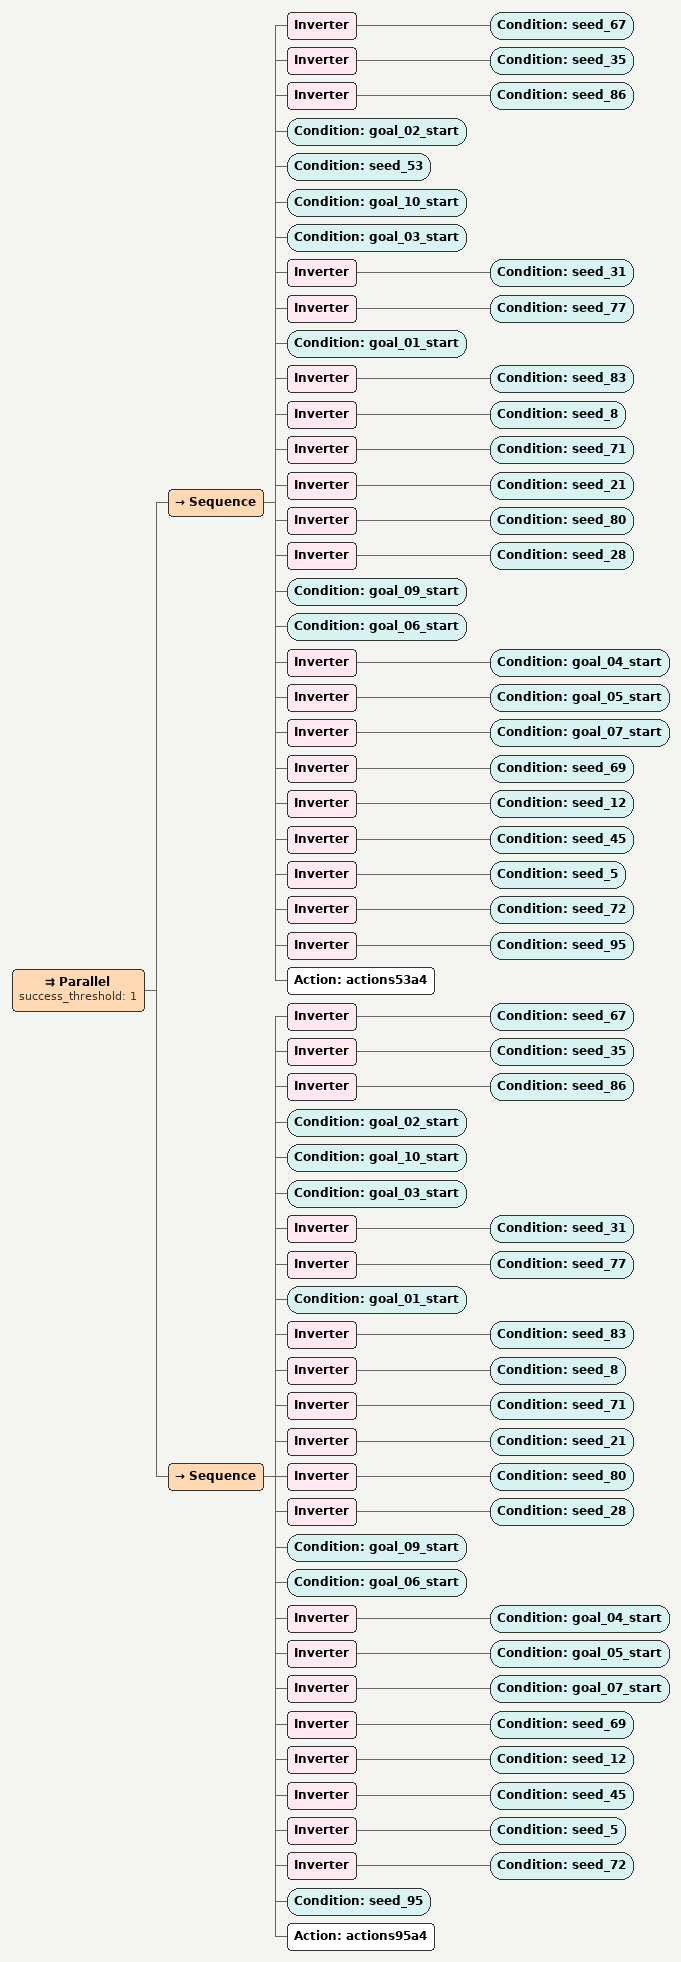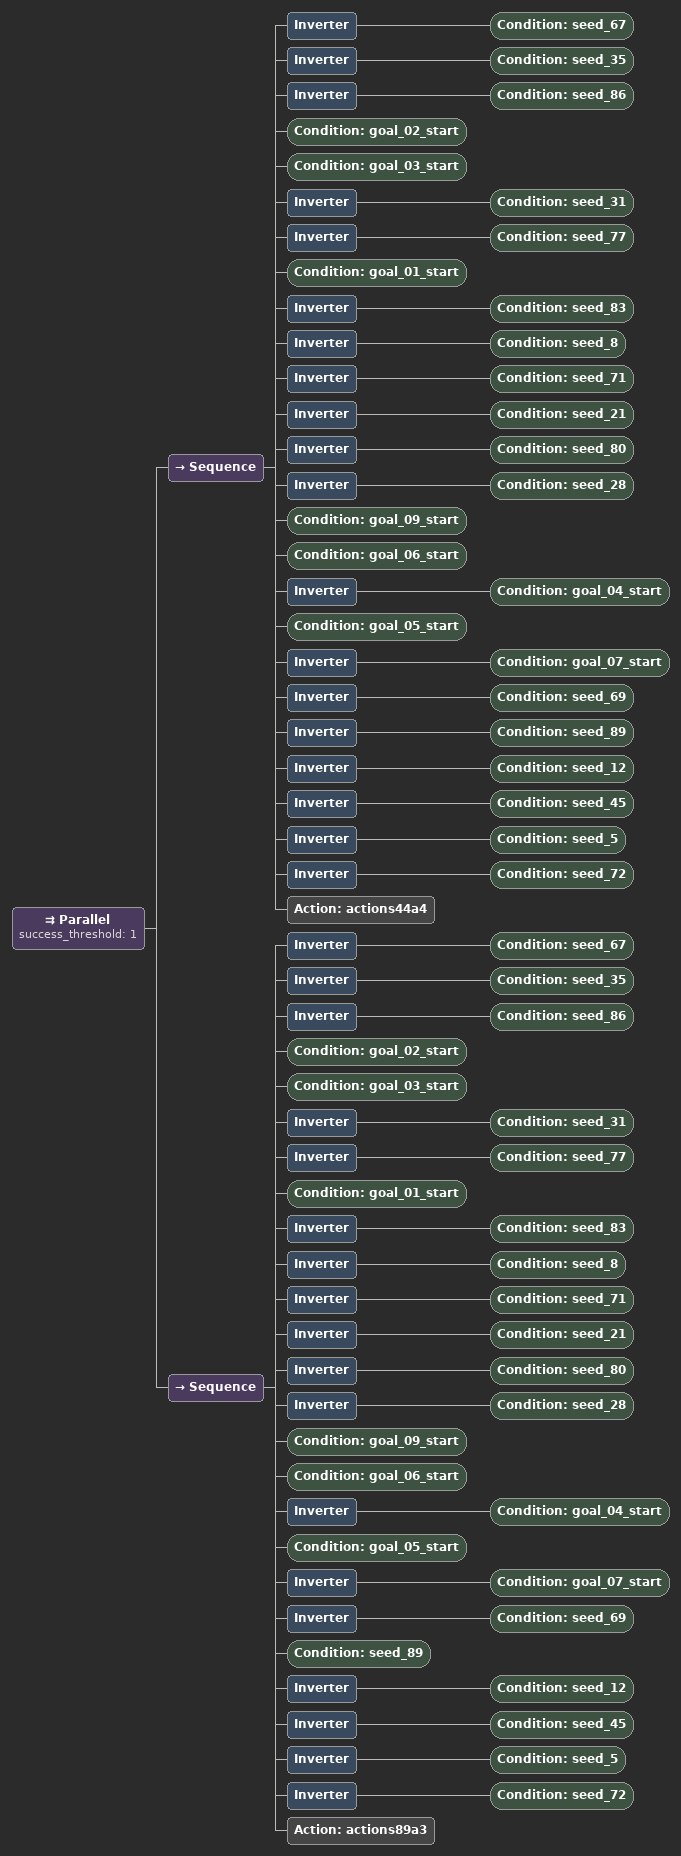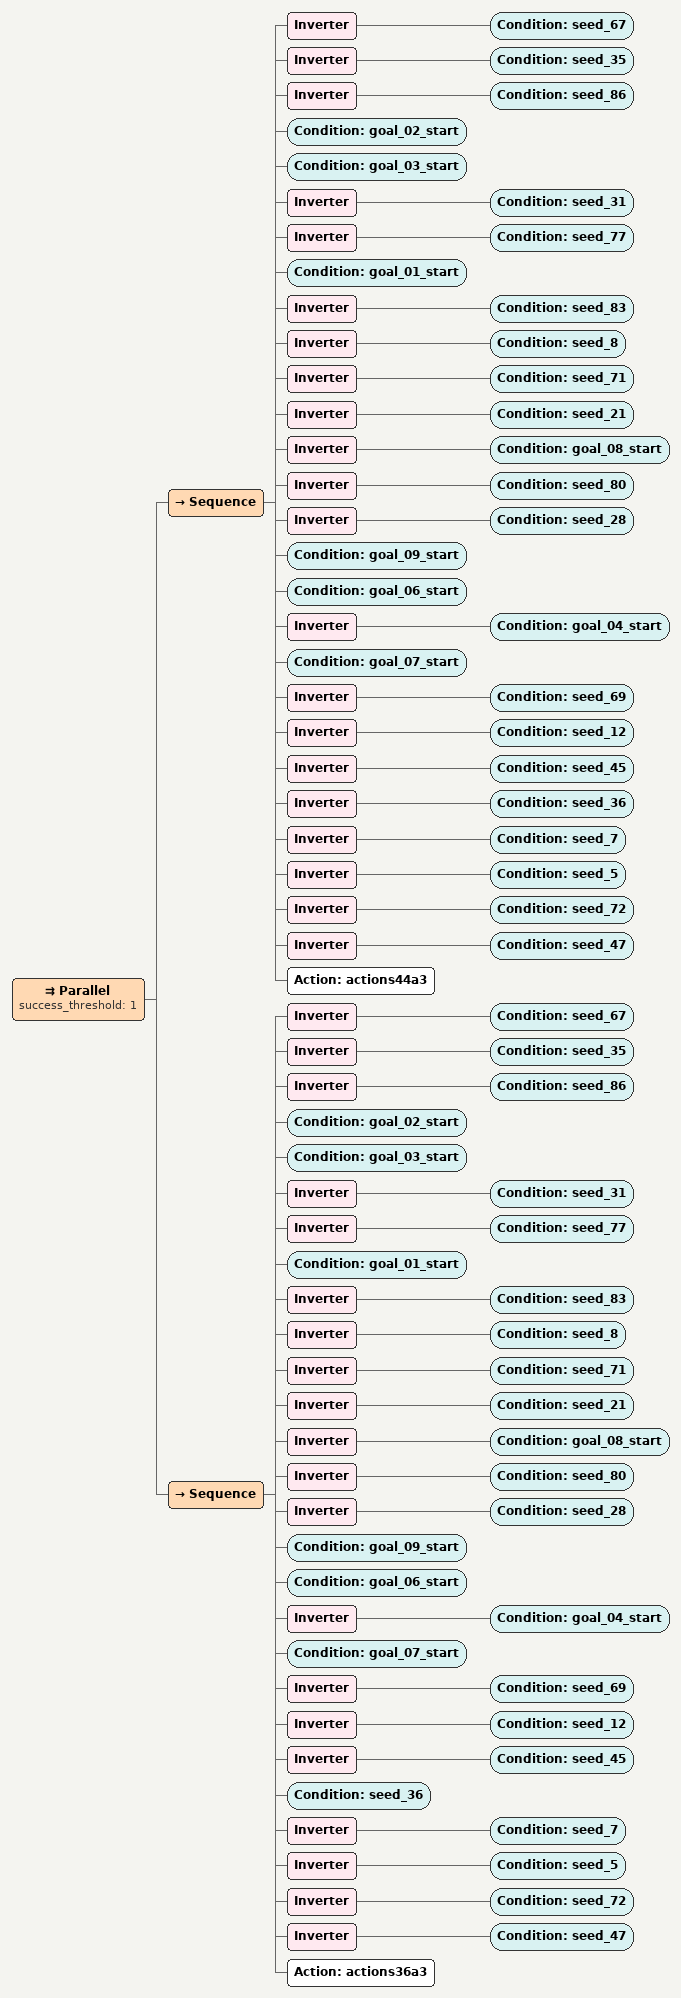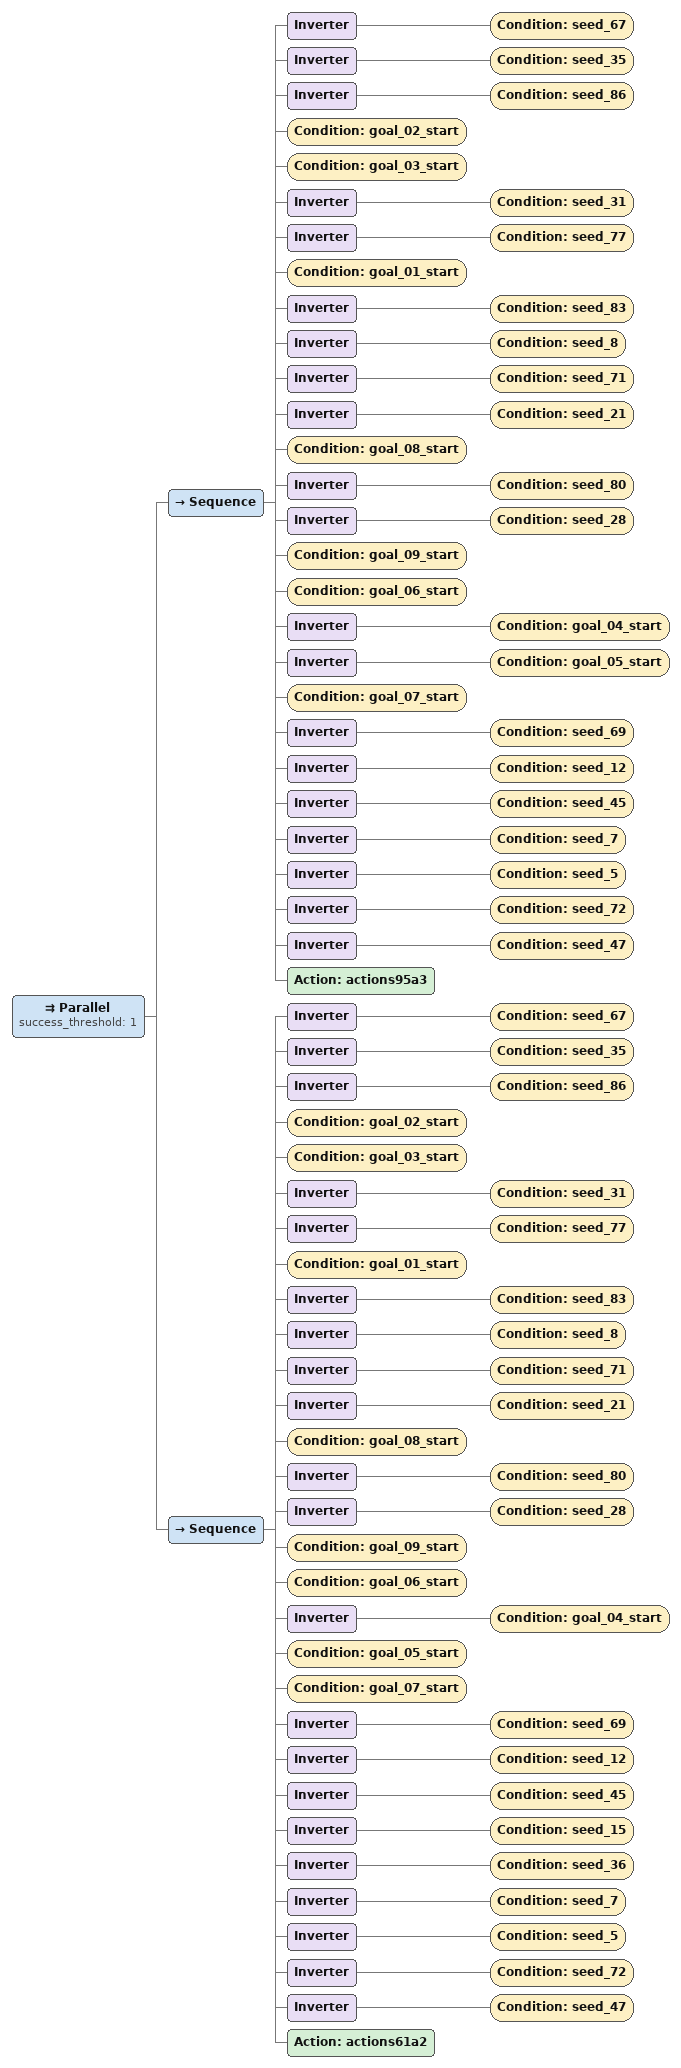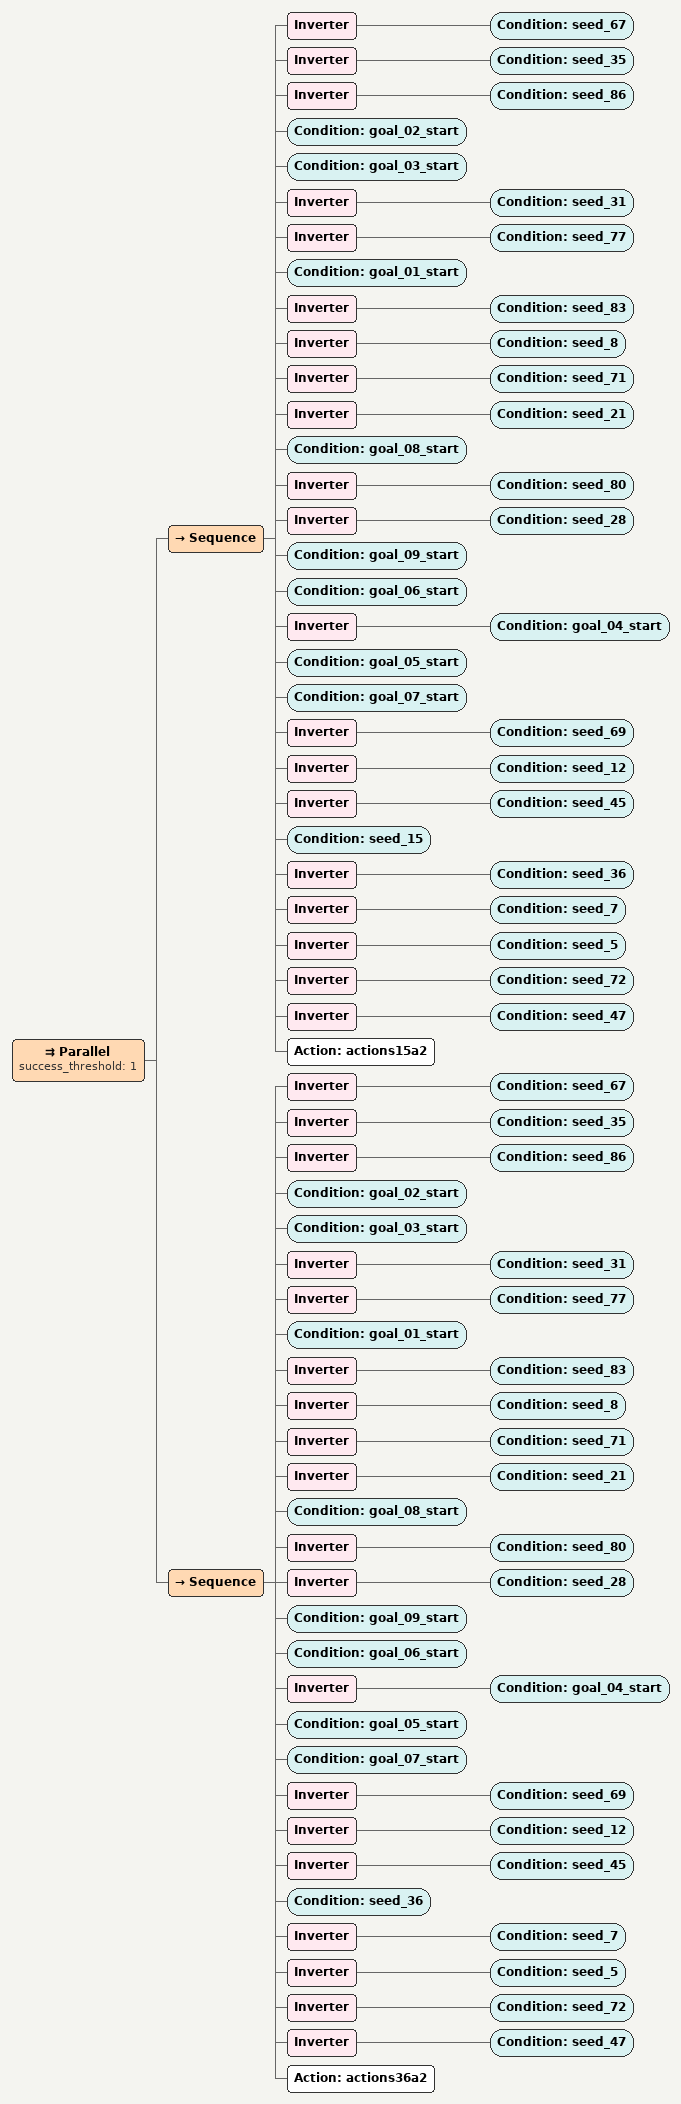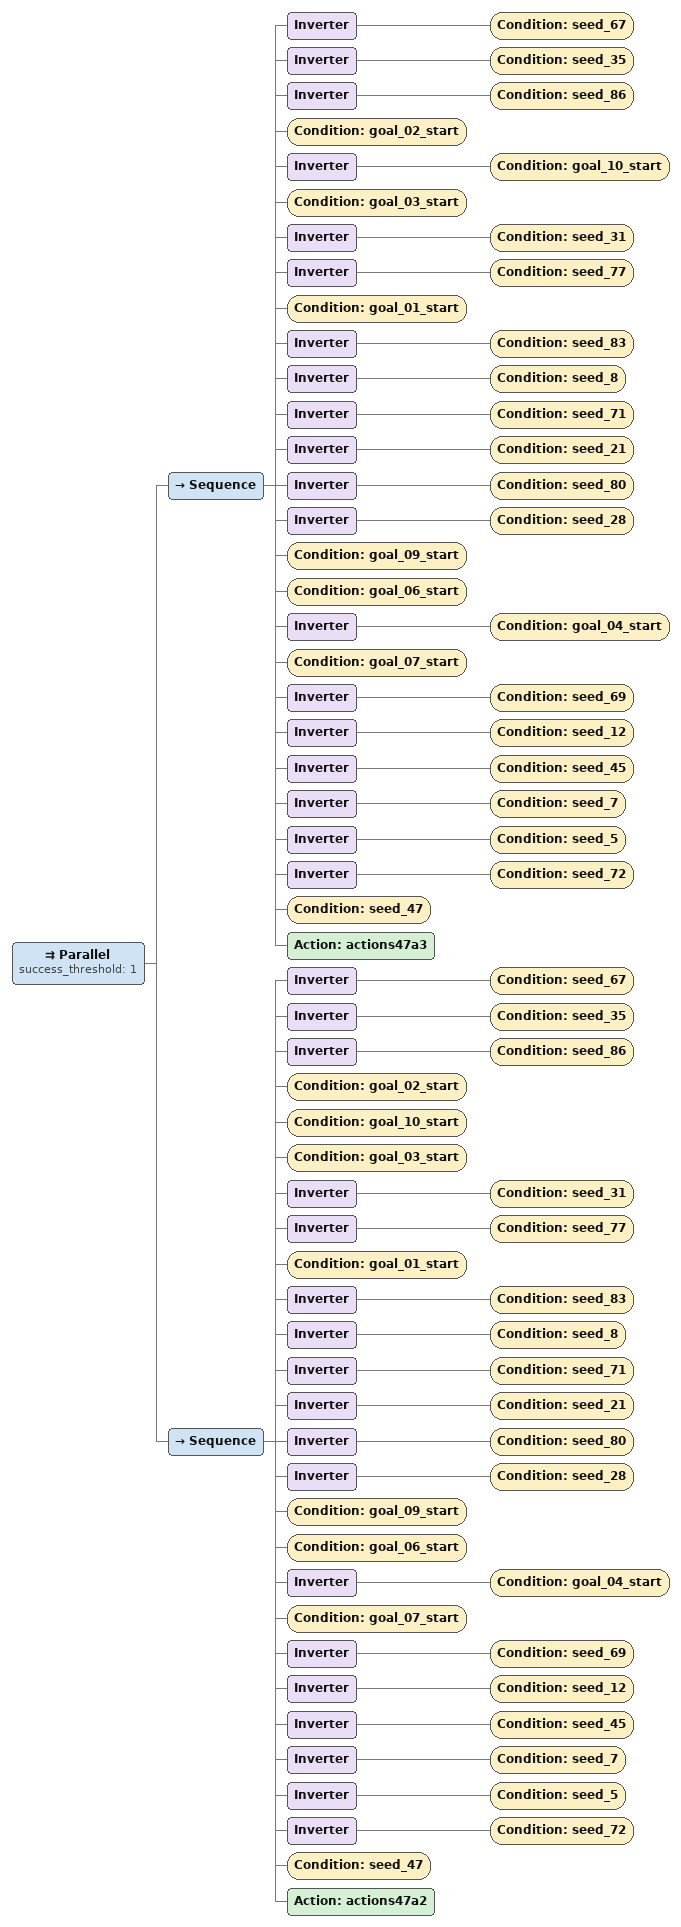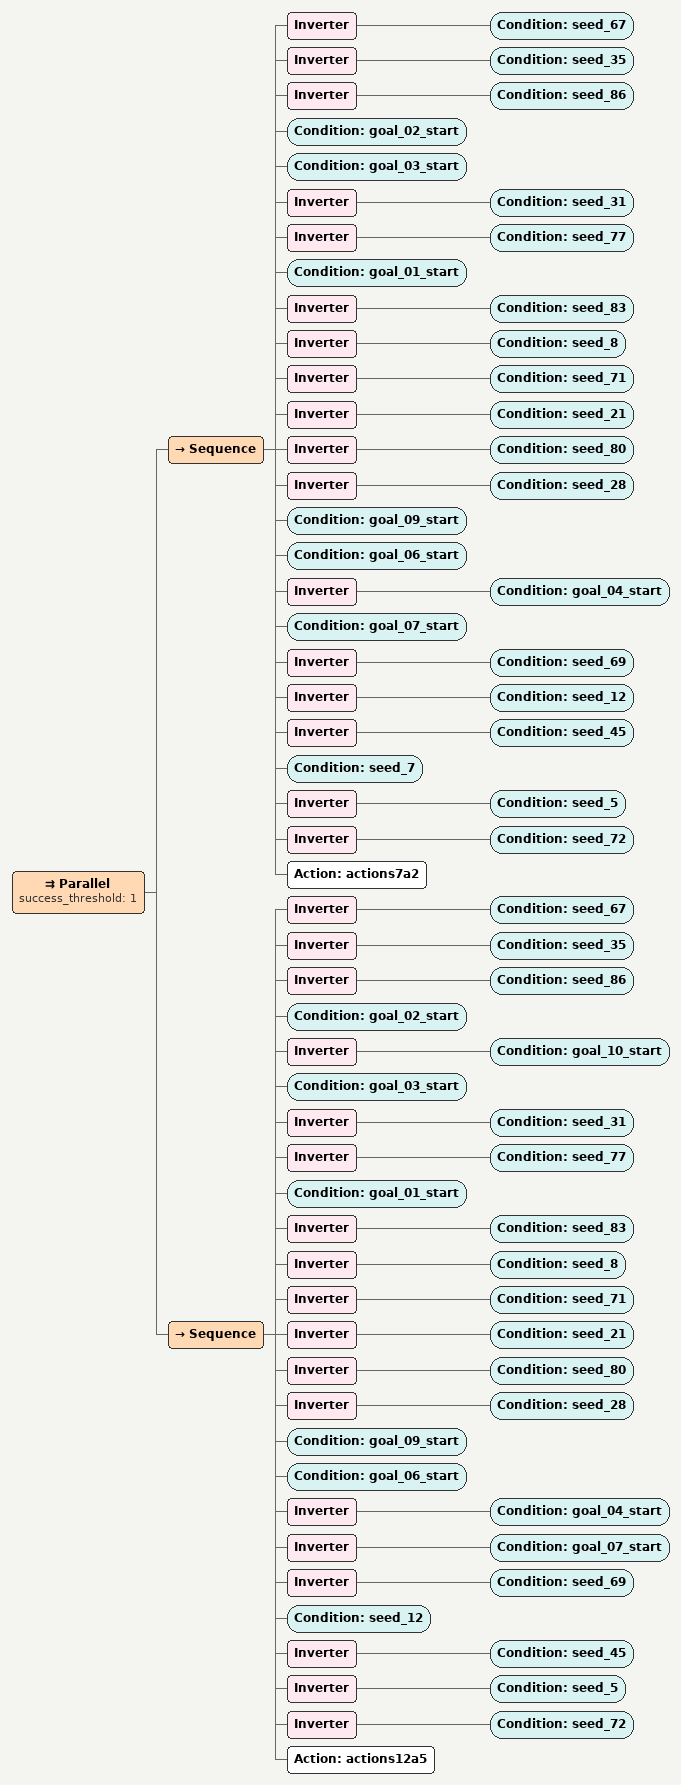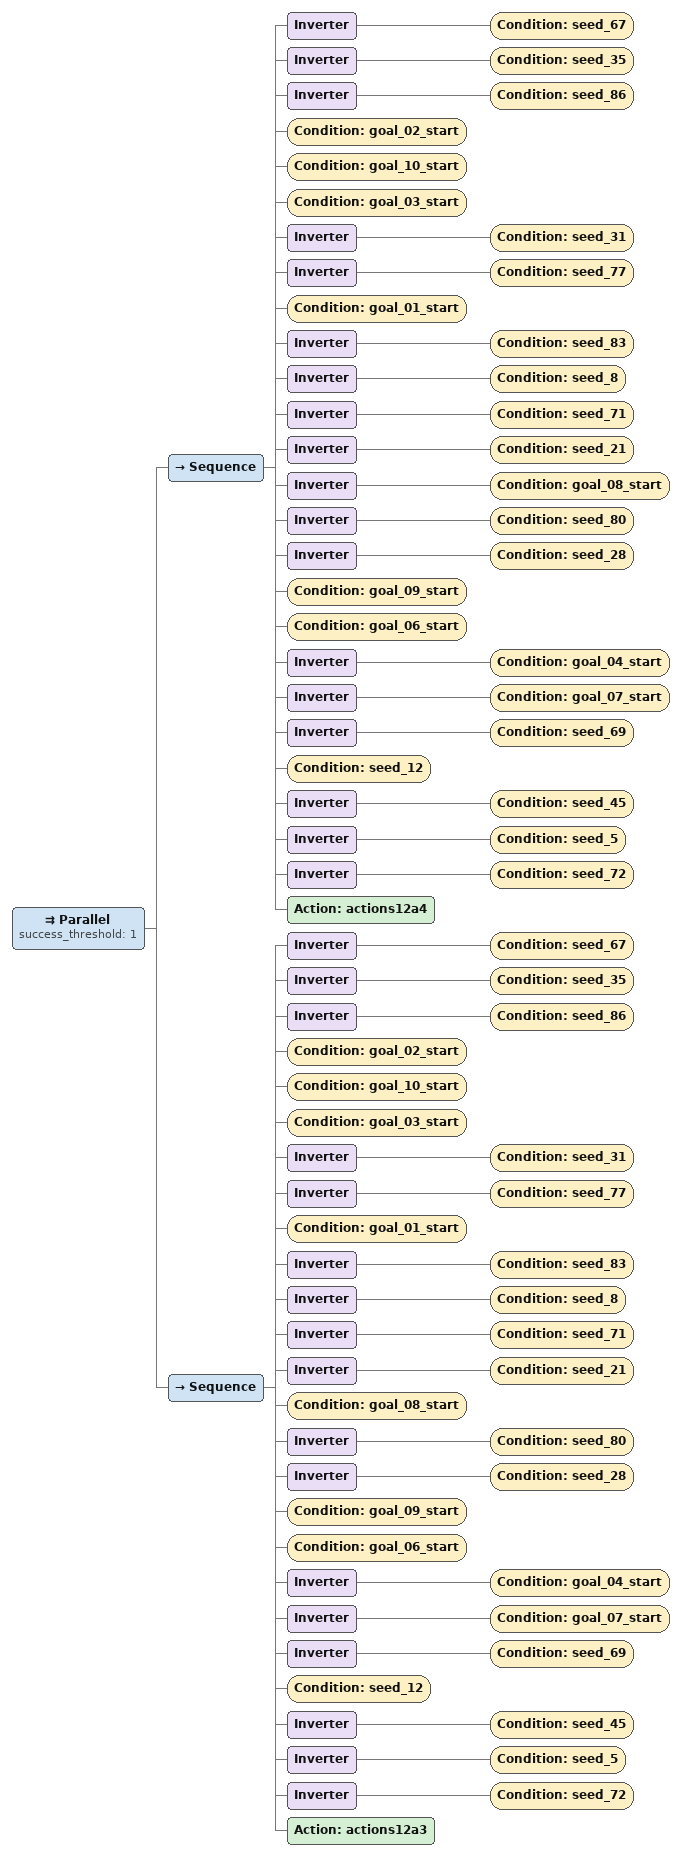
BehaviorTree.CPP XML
<Parallel success_threshold="1">
  <Sequence>
    <Inverter>
      <Condition ID="seed_67"/>
    </Inverter>
    <Inverter>
      <Condition ID="seed_35"/>
    </Inverter>
    <Inverter>
      <Condition ID="seed_86"/>
    </Inverter>
    <Condition ID="goal_02_start"/>
    <Condition ID="seed_53"/>
    <Condition ID="goal_10_start"/>
    <Condition ID="goal_03_start"/>
    <Inverter>
      <Condition ID="seed_31"/>
    </Inverter>
    <Inverter>
      <Condition ID="seed_77"/>
    </Inverter>
    <Condition ID="goal_01_start"/>
    <Inverter>
      <Condition ID="seed_83"/>
    </Inverter>
    <Inverter>
      <Condition ID="seed_8"/>
    </Inverter>
    <Inverter>
      <Condition ID="seed_71"/>
    </Inverter>
    <Inverter>
      <Condition ID="seed_21"/>
    </Inverter>
    <Inverter>
      <Condition ID="seed_80"/>
    </Inverter>
    <Inverter>
      <Condition ID="seed_28"/>
    </Inverter>
    <Condition ID="goal_09_start"/>
    <Condition ID="goal_06_start"/>
    <Inverter>
      <Condition ID="goal_04_start"/>
    </Inverter>
    <Inverter>
      <Condition ID="goal_05_start"/>
    </Inverter>
    <Inverter>
      <Condition ID="goal_07_start"/>
    </Inverter>
    <Inverter>
      <Condition ID="seed_69"/>
    </Inverter>
    <Inverter>
      <Condition ID="seed_12"/>
    </Inverter>
    <Inverter>
      <Condition ID="seed_45"/>
    </Inverter>
    <Inverter>
      <Condition ID="seed_5"/>
    </Inverter>
    <Inverter>
      <Condition ID="seed_72"/>
    </Inverter>
    <Inverter>
      <Condition ID="seed_95"/>
    </Inverter>
    <Action ID="actions53a4"/>
  </Sequence>
  <Sequence>
    <Inverter>
      <Condition ID="seed_67"/>
    </Inverter>
    <Inverter>
      <Condition ID="seed_35"/>
    </Inverter>
    <Inverter>
      <Condition ID="seed_86"/>
    </Inverter>
    <Condition ID="goal_02_start"/>
    <Condition ID="goal_10_start"/>
    <Condition ID="goal_03_start"/>
    <Inverter>
      <Condition ID="seed_31"/>
    </Inverter>
    <Inverter>
      <Condition ID="seed_77"/>
    </Inverter>
    <Condition ID="goal_01_start"/>
    <Inverter>
      <Condition ID="seed_83"/>
    </Inverter>
    <Inverter>
      <Condition ID="seed_8"/>
    </Inverter>
    <Inverter>
      <Condition ID="seed_71"/>
    </Inverter>
    <Inverter>
      <Condition ID="seed_21"/>
    </Inverter>
    <Inverter>
      <Condition ID="seed_80"/>
    </Inverter>
    <Inverter>
      <Condition ID="seed_28"/>
    </Inverter>
    <Condition ID="goal_09_start"/>
    <Condition ID="goal_06_start"/>
    <Inverter>
      <Condition ID="goal_04_start"/>
    </Inverter>
    <Inverter>
      <Condition ID="goal_05_start"/>
    </Inverter>
    <Inverter>
      <Condition ID="goal_07_start"/>
    </Inverter>
    <Inverter>
      <Condition ID="seed_69"/>
    </Inverter>
    <Inverter>
      <Condition ID="seed_12"/>
    </Inverter>
    <Inverter>
      <Condition ID="seed_45"/>
    </Inverter>
    <Inverter>
      <Condition ID="seed_5"/>
    </Inverter>
    <Inverter>
      <Condition ID="seed_72"/>
    </Inverter>
    <Condition ID="seed_95"/>
    <Action ID="actions95a4"/>
  </Sequence>
</Parallel>

<Parallel success_threshold="1">
  <Sequence>
    <Inverter>
      <Condition ID="seed_67"/>
    </Inverter>
    <Inverter>
      <Condition ID="seed_35"/>
    </Inverter>
    <Inverter>
      <Condition ID="seed_86"/>
    </Inverter>
    <Condition ID="goal_02_start"/>
    <Condition ID="goal_03_start"/>
    <Inverter>
      <Condition ID="seed_31"/>
    </Inverter>
    <Inverter>
      <Condition ID="seed_77"/>
    </Inverter>
    <Condition ID="goal_01_start"/>
    <Inverter>
      <Condition ID="seed_83"/>
    </Inverter>
    <Inverter>
      <Condition ID="seed_8"/>
    </Inverter>
    <Inverter>
      <Condition ID="seed_71"/>
    </Inverter>
    <Inverter>
      <Condition ID="seed_21"/>
    </Inverter>
    <Inverter>
      <Condition ID="seed_80"/>
    </Inverter>
    <Inverter>
      <Condition ID="seed_28"/>
    </Inverter>
    <Condition ID="goal_09_start"/>
    <Condition ID="goal_06_start"/>
    <Inverter>
      <Condition ID="goal_04_start"/>
    </Inverter>
    <Condition ID="goal_05_start"/>
    <Inverter>
      <Condition ID="goal_07_start"/>
    </Inverter>
    <Inverter>
      <Condition ID="seed_69"/>
    </Inverter>
    <Inverter>
      <Condition ID="seed_89"/>
    </Inverter>
    <Inverter>
      <Condition ID="seed_12"/>
    </Inverter>
    <Inverter>
      <Condition ID="seed_45"/>
    </Inverter>
    <Inverter>
      <Condition ID="seed_5"/>
    </Inverter>
    <Inverter>
      <Condition ID="seed_72"/>
    </Inverter>
    <Action ID="actions44a4"/>
  </Sequence>
  <Sequence>
    <Inverter>
      <Condition ID="seed_67"/>
    </Inverter>
    <Inverter>
      <Condition ID="seed_35"/>
    </Inverter>
    <Inverter>
      <Condition ID="seed_86"/>
    </Inverter>
    <Condition ID="goal_02_start"/>
    <Condition ID="goal_03_start"/>
    <Inverter>
      <Condition ID="seed_31"/>
    </Inverter>
    <Inverter>
      <Condition ID="seed_77"/>
    </Inverter>
    <Condition ID="goal_01_start"/>
    <Inverter>
      <Condition ID="seed_83"/>
    </Inverter>
    <Inverter>
      <Condition ID="seed_8"/>
    </Inverter>
    <Inverter>
      <Condition ID="seed_71"/>
    </Inverter>
    <Inverter>
      <Condition ID="seed_21"/>
    </Inverter>
    <Inverter>
      <Condition ID="seed_80"/>
    </Inverter>
    <Inverter>
      <Condition ID="seed_28"/>
    </Inverter>
    <Condition ID="goal_09_start"/>
    <Condition ID="goal_06_start"/>
    <Inverter>
      <Condition ID="goal_04_start"/>
    </Inverter>
    <Condition ID="goal_05_start"/>
    <Inverter>
      <Condition ID="goal_07_start"/>
    </Inverter>
    <Inverter>
      <Condition ID="seed_69"/>
    </Inverter>
    <Condition ID="seed_89"/>
    <Inverter>
      <Condition ID="seed_12"/>
    </Inverter>
    <Inverter>
      <Condition ID="seed_45"/>
    </Inverter>
    <Inverter>
      <Condition ID="seed_5"/>
    </Inverter>
    <Inverter>
      <Condition ID="seed_72"/>
    </Inverter>
    <Action ID="actions89a3"/>
  </Sequence>
</Parallel>

<Parallel success_threshold="1">
  <Sequence>
    <Inverter>
      <Condition ID="seed_67"/>
    </Inverter>
    <Inverter>
      <Condition ID="seed_35"/>
    </Inverter>
    <Inverter>
      <Condition ID="seed_86"/>
    </Inverter>
    <Condition ID="goal_02_start"/>
    <Condition ID="goal_03_start"/>
    <Inverter>
      <Condition ID="seed_31"/>
    </Inverter>
    <Inverter>
      <Condition ID="seed_77"/>
    </Inverter>
    <Condition ID="goal_01_start"/>
    <Inverter>
      <Condition ID="seed_83"/>
    </Inverter>
    <Inverter>
      <Condition ID="seed_8"/>
    </Inverter>
    <Inverter>
      <Condition ID="seed_71"/>
    </Inverter>
    <Inverter>
      <Condition ID="seed_21"/>
    </Inverter>
    <Inverter>
      <Condition ID="goal_08_start"/>
    </Inverter>
    <Inverter>
      <Condition ID="seed_80"/>
    </Inverter>
    <Inverter>
      <Condition ID="seed_28"/>
    </Inverter>
    <Condition ID="goal_09_start"/>
    <Condition ID="goal_06_start"/>
    <Inverter>
      <Condition ID="goal_04_start"/>
    </Inverter>
    <Condition ID="goal_07_start"/>
    <Inverter>
      <Condition ID="seed_69"/>
    </Inverter>
    <Inverter>
      <Condition ID="seed_12"/>
    </Inverter>
    <Inverter>
      <Condition ID="seed_45"/>
    </Inverter>
    <Inverter>
      <Condition ID="seed_36"/>
    </Inverter>
    <Inverter>
      <Condition ID="seed_7"/>
    </Inverter>
    <Inverter>
      <Condition ID="seed_5"/>
    </Inverter>
    <Inverter>
      <Condition ID="seed_72"/>
    </Inverter>
    <Inverter>
      <Condition ID="seed_47"/>
    </Inverter>
    <Action ID="actions44a3"/>
  </Sequence>
  <Sequence>
    <Inverter>
      <Condition ID="seed_67"/>
    </Inverter>
    <Inverter>
      <Condition ID="seed_35"/>
    </Inverter>
    <Inverter>
      <Condition ID="seed_86"/>
    </Inverter>
    <Condition ID="goal_02_start"/>
    <Condition ID="goal_03_start"/>
    <Inverter>
      <Condition ID="seed_31"/>
    </Inverter>
    <Inverter>
      <Condition ID="seed_77"/>
    </Inverter>
    <Condition ID="goal_01_start"/>
    <Inverter>
      <Condition ID="seed_83"/>
    </Inverter>
    <Inverter>
      <Condition ID="seed_8"/>
    </Inverter>
    <Inverter>
      <Condition ID="seed_71"/>
    </Inverter>
    <Inverter>
      <Condition ID="seed_21"/>
    </Inverter>
    <Inverter>
      <Condition ID="goal_08_start"/>
    </Inverter>
    <Inverter>
      <Condition ID="seed_80"/>
    </Inverter>
    <Inverter>
      <Condition ID="seed_28"/>
    </Inverter>
    <Condition ID="goal_09_start"/>
    <Condition ID="goal_06_start"/>
    <Inverter>
      <Condition ID="goal_04_start"/>
    </Inverter>
    <Condition ID="goal_07_start"/>
    <Inverter>
      <Condition ID="seed_69"/>
    </Inverter>
    <Inverter>
      <Condition ID="seed_12"/>
    </Inverter>
    <Inverter>
      <Condition ID="seed_45"/>
    </Inverter>
    <Condition ID="seed_36"/>
    <Inverter>
      <Condition ID="seed_7"/>
    </Inverter>
    <Inverter>
      <Condition ID="seed_5"/>
    </Inverter>
    <Inverter>
      <Condition ID="seed_72"/>
    </Inverter>
    <Inverter>
      <Condition ID="seed_47"/>
    </Inverter>
    <Action ID="actions36a3"/>
  </Sequence>
</Parallel>

<Parallel success_threshold="1">
  <Sequence>
    <Inverter>
      <Condition ID="seed_67"/>
    </Inverter>
    <Inverter>
      <Condition ID="seed_35"/>
    </Inverter>
    <Inverter>
      <Condition ID="seed_86"/>
    </Inverter>
    <Condition ID="goal_02_start"/>
    <Condition ID="goal_03_start"/>
    <Inverter>
      <Condition ID="seed_31"/>
    </Inverter>
    <Inverter>
      <Condition ID="seed_77"/>
    </Inverter>
    <Condition ID="goal_01_start"/>
    <Inverter>
      <Condition ID="seed_83"/>
    </Inverter>
    <Inverter>
      <Condition ID="seed_8"/>
    </Inverter>
    <Inverter>
      <Condition ID="seed_71"/>
    </Inverter>
    <Inverter>
      <Condition ID="seed_21"/>
    </Inverter>
    <Condition ID="goal_08_start"/>
    <Inverter>
      <Condition ID="seed_80"/>
    </Inverter>
    <Inverter>
      <Condition ID="seed_28"/>
    </Inverter>
    <Condition ID="goal_09_start"/>
    <Condition ID="goal_06_start"/>
    <Inverter>
      <Condition ID="goal_04_start"/>
    </Inverter>
    <Inverter>
      <Condition ID="goal_05_start"/>
    </Inverter>
    <Condition ID="goal_07_start"/>
    <Inverter>
      <Condition ID="seed_69"/>
    </Inverter>
    <Inverter>
      <Condition ID="seed_12"/>
    </Inverter>
    <Inverter>
      <Condition ID="seed_45"/>
    </Inverter>
    <Inverter>
      <Condition ID="seed_7"/>
    </Inverter>
    <Inverter>
      <Condition ID="seed_5"/>
    </Inverter>
    <Inverter>
      <Condition ID="seed_72"/>
    </Inverter>
    <Inverter>
      <Condition ID="seed_47"/>
    </Inverter>
    <Action ID="actions95a3"/>
  </Sequence>
  <Sequence>
    <Inverter>
      <Condition ID="seed_67"/>
    </Inverter>
    <Inverter>
      <Condition ID="seed_35"/>
    </Inverter>
    <Inverter>
      <Condition ID="seed_86"/>
    </Inverter>
    <Condition ID="goal_02_start"/>
    <Condition ID="goal_03_start"/>
    <Inverter>
      <Condition ID="seed_31"/>
    </Inverter>
    <Inverter>
      <Condition ID="seed_77"/>
    </Inverter>
    <Condition ID="goal_01_start"/>
    <Inverter>
      <Condition ID="seed_83"/>
    </Inverter>
    <Inverter>
      <Condition ID="seed_8"/>
    </Inverter>
    <Inverter>
      <Condition ID="seed_71"/>
    </Inverter>
    <Inverter>
      <Condition ID="seed_21"/>
    </Inverter>
    <Condition ID="goal_08_start"/>
    <Inverter>
      <Condition ID="seed_80"/>
    </Inverter>
    <Inverter>
      <Condition ID="seed_28"/>
    </Inverter>
    <Condition ID="goal_09_start"/>
    <Condition ID="goal_06_start"/>
    <Inverter>
      <Condition ID="goal_04_start"/>
    </Inverter>
    <Condition ID="goal_05_start"/>
    <Condition ID="goal_07_start"/>
    <Inverter>
      <Condition ID="seed_69"/>
    </Inverter>
    <Inverter>
      <Condition ID="seed_12"/>
    </Inverter>
    <Inverter>
      <Condition ID="seed_45"/>
    </Inverter>
    <Inverter>
      <Condition ID="seed_15"/>
    </Inverter>
    <Inverter>
      <Condition ID="seed_36"/>
    </Inverter>
    <Inverter>
      <Condition ID="seed_7"/>
    </Inverter>
    <Inverter>
      <Condition ID="seed_5"/>
    </Inverter>
    <Inverter>
      <Condition ID="seed_72"/>
    </Inverter>
    <Inverter>
      <Condition ID="seed_47"/>
    </Inverter>
    <Action ID="actions61a2"/>
  </Sequence>
</Parallel>

<Parallel success_threshold="1">
  <Sequence>
    <Inverter>
      <Condition ID="seed_67"/>
    </Inverter>
    <Inverter>
      <Condition ID="seed_35"/>
    </Inverter>
    <Inverter>
      <Condition ID="seed_86"/>
    </Inverter>
    <Condition ID="goal_02_start"/>
    <Condition ID="goal_03_start"/>
    <Inverter>
      <Condition ID="seed_31"/>
    </Inverter>
    <Inverter>
      <Condition ID="seed_77"/>
    </Inverter>
    <Condition ID="goal_01_start"/>
    <Inverter>
      <Condition ID="seed_83"/>
    </Inverter>
    <Inverter>
      <Condition ID="seed_8"/>
    </Inverter>
    <Inverter>
      <Condition ID="seed_71"/>
    </Inverter>
    <Inverter>
      <Condition ID="seed_21"/>
    </Inverter>
    <Condition ID="goal_08_start"/>
    <Inverter>
      <Condition ID="seed_80"/>
    </Inverter>
    <Inverter>
      <Condition ID="seed_28"/>
    </Inverter>
    <Condition ID="goal_09_start"/>
    <Condition ID="goal_06_start"/>
    <Inverter>
      <Condition ID="goal_04_start"/>
    </Inverter>
    <Condition ID="goal_05_start"/>
    <Condition ID="goal_07_start"/>
    <Inverter>
      <Condition ID="seed_69"/>
    </Inverter>
    <Inverter>
      <Condition ID="seed_12"/>
    </Inverter>
    <Inverter>
      <Condition ID="seed_45"/>
    </Inverter>
    <Condition ID="seed_15"/>
    <Inverter>
      <Condition ID="seed_36"/>
    </Inverter>
    <Inverter>
      <Condition ID="seed_7"/>
    </Inverter>
    <Inverter>
      <Condition ID="seed_5"/>
    </Inverter>
    <Inverter>
      <Condition ID="seed_72"/>
    </Inverter>
    <Inverter>
      <Condition ID="seed_47"/>
    </Inverter>
    <Action ID="actions15a2"/>
  </Sequence>
  <Sequence>
    <Inverter>
      <Condition ID="seed_67"/>
    </Inverter>
    <Inverter>
      <Condition ID="seed_35"/>
    </Inverter>
    <Inverter>
      <Condition ID="seed_86"/>
    </Inverter>
    <Condition ID="goal_02_start"/>
    <Condition ID="goal_03_start"/>
    <Inverter>
      <Condition ID="seed_31"/>
    </Inverter>
    <Inverter>
      <Condition ID="seed_77"/>
    </Inverter>
    <Condition ID="goal_01_start"/>
    <Inverter>
      <Condition ID="seed_83"/>
    </Inverter>
    <Inverter>
      <Condition ID="seed_8"/>
    </Inverter>
    <Inverter>
      <Condition ID="seed_71"/>
    </Inverter>
    <Inverter>
      <Condition ID="seed_21"/>
    </Inverter>
    <Condition ID="goal_08_start"/>
    <Inverter>
      <Condition ID="seed_80"/>
    </Inverter>
    <Inverter>
      <Condition ID="seed_28"/>
    </Inverter>
    <Condition ID="goal_09_start"/>
    <Condition ID="goal_06_start"/>
    <Inverter>
      <Condition ID="goal_04_start"/>
    </Inverter>
    <Condition ID="goal_05_start"/>
    <Condition ID="goal_07_start"/>
    <Inverter>
      <Condition ID="seed_69"/>
    </Inverter>
    <Inverter>
      <Condition ID="seed_12"/>
    </Inverter>
    <Inverter>
      <Condition ID="seed_45"/>
    </Inverter>
    <Condition ID="seed_36"/>
    <Inverter>
      <Condition ID="seed_7"/>
    </Inverter>
    <Inverter>
      <Condition ID="seed_5"/>
    </Inverter>
    <Inverter>
      <Condition ID="seed_72"/>
    </Inverter>
    <Inverter>
      <Condition ID="seed_47"/>
    </Inverter>
    <Action ID="actions36a2"/>
  </Sequence>
</Parallel>

<Parallel success_threshold="1">
  <Sequence>
    <Inverter>
      <Condition ID="seed_67"/>
    </Inverter>
    <Inverter>
      <Condition ID="seed_35"/>
    </Inverter>
    <Inverter>
      <Condition ID="seed_86"/>
    </Inverter>
    <Condition ID="goal_02_start"/>
    <Inverter>
      <Condition ID="goal_10_start"/>
    </Inverter>
    <Condition ID="goal_03_start"/>
    <Inverter>
      <Condition ID="seed_31"/>
    </Inverter>
    <Inverter>
      <Condition ID="seed_77"/>
    </Inverter>
    <Condition ID="goal_01_start"/>
    <Inverter>
      <Condition ID="seed_83"/>
    </Inverter>
    <Inverter>
      <Condition ID="seed_8"/>
    </Inverter>
    <Inverter>
      <Condition ID="seed_71"/>
    </Inverter>
    <Inverter>
      <Condition ID="seed_21"/>
    </Inverter>
    <Inverter>
      <Condition ID="seed_80"/>
    </Inverter>
    <Inverter>
      <Condition ID="seed_28"/>
    </Inverter>
    <Condition ID="goal_09_start"/>
    <Condition ID="goal_06_start"/>
    <Inverter>
      <Condition ID="goal_04_start"/>
    </Inverter>
    <Condition ID="goal_07_start"/>
    <Inverter>
      <Condition ID="seed_69"/>
    </Inverter>
    <Inverter>
      <Condition ID="seed_12"/>
    </Inverter>
    <Inverter>
      <Condition ID="seed_45"/>
    </Inverter>
    <Inverter>
      <Condition ID="seed_7"/>
    </Inverter>
    <Inverter>
      <Condition ID="seed_5"/>
    </Inverter>
    <Inverter>
      <Condition ID="seed_72"/>
    </Inverter>
    <Condition ID="seed_47"/>
    <Action ID="actions47a3"/>
  </Sequence>
  <Sequence>
    <Inverter>
      <Condition ID="seed_67"/>
    </Inverter>
    <Inverter>
      <Condition ID="seed_35"/>
    </Inverter>
    <Inverter>
      <Condition ID="seed_86"/>
    </Inverter>
    <Condition ID="goal_02_start"/>
    <Condition ID="goal_10_start"/>
    <Condition ID="goal_03_start"/>
    <Inverter>
      <Condition ID="seed_31"/>
    </Inverter>
    <Inverter>
      <Condition ID="seed_77"/>
    </Inverter>
    <Condition ID="goal_01_start"/>
    <Inverter>
      <Condition ID="seed_83"/>
    </Inverter>
    <Inverter>
      <Condition ID="seed_8"/>
    </Inverter>
    <Inverter>
      <Condition ID="seed_71"/>
    </Inverter>
    <Inverter>
      <Condition ID="seed_21"/>
    </Inverter>
    <Inverter>
      <Condition ID="seed_80"/>
    </Inverter>
    <Inverter>
      <Condition ID="seed_28"/>
    </Inverter>
    <Condition ID="goal_09_start"/>
    <Condition ID="goal_06_start"/>
    <Inverter>
      <Condition ID="goal_04_start"/>
    </Inverter>
    <Condition ID="goal_07_start"/>
    <Inverter>
      <Condition ID="seed_69"/>
    </Inverter>
    <Inverter>
      <Condition ID="seed_12"/>
    </Inverter>
    <Inverter>
      <Condition ID="seed_45"/>
    </Inverter>
    <Inverter>
      <Condition ID="seed_7"/>
    </Inverter>
    <Inverter>
      <Condition ID="seed_5"/>
    </Inverter>
    <Inverter>
      <Condition ID="seed_72"/>
    </Inverter>
    <Condition ID="seed_47"/>
    <Action ID="actions47a2"/>
  </Sequence>
</Parallel>

<Parallel success_threshold="1">
  <Sequence>
    <Inverter>
      <Condition ID="seed_67"/>
    </Inverter>
    <Inverter>
      <Condition ID="seed_35"/>
    </Inverter>
    <Inverter>
      <Condition ID="seed_86"/>
    </Inverter>
    <Condition ID="goal_02_start"/>
    <Condition ID="goal_03_start"/>
    <Inverter>
      <Condition ID="seed_31"/>
    </Inverter>
    <Inverter>
      <Condition ID="seed_77"/>
    </Inverter>
    <Condition ID="goal_01_start"/>
    <Inverter>
      <Condition ID="seed_83"/>
    </Inverter>
    <Inverter>
      <Condition ID="seed_8"/>
    </Inverter>
    <Inverter>
      <Condition ID="seed_71"/>
    </Inverter>
    <Inverter>
      <Condition ID="seed_21"/>
    </Inverter>
    <Inverter>
      <Condition ID="seed_80"/>
    </Inverter>
    <Inverter>
      <Condition ID="seed_28"/>
    </Inverter>
    <Condition ID="goal_09_start"/>
    <Condition ID="goal_06_start"/>
    <Inverter>
      <Condition ID="goal_04_start"/>
    </Inverter>
    <Condition ID="goal_07_start"/>
    <Inverter>
      <Condition ID="seed_69"/>
    </Inverter>
    <Inverter>
      <Condition ID="seed_12"/>
    </Inverter>
    <Inverter>
      <Condition ID="seed_45"/>
    </Inverter>
    <Condition ID="seed_7"/>
    <Inverter>
      <Condition ID="seed_5"/>
    </Inverter>
    <Inverter>
      <Condition ID="seed_72"/>
    </Inverter>
    <Action ID="actions7a2"/>
  </Sequence>
  <Sequence>
    <Inverter>
      <Condition ID="seed_67"/>
    </Inverter>
    <Inverter>
      <Condition ID="seed_35"/>
    </Inverter>
    <Inverter>
      <Condition ID="seed_86"/>
    </Inverter>
    <Condition ID="goal_02_start"/>
    <Inverter>
      <Condition ID="goal_10_start"/>
    </Inverter>
    <Condition ID="goal_03_start"/>
    <Inverter>
      <Condition ID="seed_31"/>
    </Inverter>
    <Inverter>
      <Condition ID="seed_77"/>
    </Inverter>
    <Condition ID="goal_01_start"/>
    <Inverter>
      <Condition ID="seed_83"/>
    </Inverter>
    <Inverter>
      <Condition ID="seed_8"/>
    </Inverter>
    <Inverter>
      <Condition ID="seed_71"/>
    </Inverter>
    <Inverter>
      <Condition ID="seed_21"/>
    </Inverter>
    <Inverter>
      <Condition ID="seed_80"/>
    </Inverter>
    <Inverter>
      <Condition ID="seed_28"/>
    </Inverter>
    <Condition ID="goal_09_start"/>
    <Condition ID="goal_06_start"/>
    <Inverter>
      <Condition ID="goal_04_start"/>
    </Inverter>
    <Inverter>
      <Condition ID="goal_07_start"/>
    </Inverter>
    <Inverter>
      <Condition ID="seed_69"/>
    </Inverter>
    <Condition ID="seed_12"/>
    <Inverter>
      <Condition ID="seed_45"/>
    </Inverter>
    <Inverter>
      <Condition ID="seed_5"/>
    </Inverter>
    <Inverter>
      <Condition ID="seed_72"/>
    </Inverter>
    <Action ID="actions12a5"/>
  </Sequence>
</Parallel>

<Parallel success_threshold="1">
  <Sequence>
    <Inverter>
      <Condition ID="seed_67"/>
    </Inverter>
    <Inverter>
      <Condition ID="seed_35"/>
    </Inverter>
    <Inverter>
      <Condition ID="seed_86"/>
    </Inverter>
    <Condition ID="goal_02_start"/>
    <Condition ID="goal_10_start"/>
    <Condition ID="goal_03_start"/>
    <Inverter>
      <Condition ID="seed_31"/>
    </Inverter>
    <Inverter>
      <Condition ID="seed_77"/>
    </Inverter>
    <Condition ID="goal_01_start"/>
    <Inverter>
      <Condition ID="seed_83"/>
    </Inverter>
    <Inverter>
      <Condition ID="seed_8"/>
    </Inverter>
    <Inverter>
      <Condition ID="seed_71"/>
    </Inverter>
    <Inverter>
      <Condition ID="seed_21"/>
    </Inverter>
    <Inverter>
      <Condition ID="goal_08_start"/>
    </Inverter>
    <Inverter>
      <Condition ID="seed_80"/>
    </Inverter>
    <Inverter>
      <Condition ID="seed_28"/>
    </Inverter>
    <Condition ID="goal_09_start"/>
    <Condition ID="goal_06_start"/>
    <Inverter>
      <Condition ID="goal_04_start"/>
    </Inverter>
    <Inverter>
      <Condition ID="goal_07_start"/>
    </Inverter>
    <Inverter>
      <Condition ID="seed_69"/>
    </Inverter>
    <Condition ID="seed_12"/>
    <Inverter>
      <Condition ID="seed_45"/>
    </Inverter>
    <Inverter>
      <Condition ID="seed_5"/>
    </Inverter>
    <Inverter>
      <Condition ID="seed_72"/>
    </Inverter>
    <Action ID="actions12a4"/>
  </Sequence>
  <Sequence>
    <Inverter>
      <Condition ID="seed_67"/>
    </Inverter>
    <Inverter>
      <Condition ID="seed_35"/>
    </Inverter>
    <Inverter>
      <Condition ID="seed_86"/>
    </Inverter>
    <Condition ID="goal_02_start"/>
    <Condition ID="goal_10_start"/>
    <Condition ID="goal_03_start"/>
    <Inverter>
      <Condition ID="seed_31"/>
    </Inverter>
    <Inverter>
      <Condition ID="seed_77"/>
    </Inverter>
    <Condition ID="goal_01_start"/>
    <Inverter>
      <Condition ID="seed_83"/>
    </Inverter>
    <Inverter>
      <Condition ID="seed_8"/>
    </Inverter>
    <Inverter>
      <Condition ID="seed_71"/>
    </Inverter>
    <Inverter>
      <Condition ID="seed_21"/>
    </Inverter>
    <Condition ID="goal_08_start"/>
    <Inverter>
      <Condition ID="seed_80"/>
    </Inverter>
    <Inverter>
      <Condition ID="seed_28"/>
    </Inverter>
    <Condition ID="goal_09_start"/>
    <Condition ID="goal_06_start"/>
    <Inverter>
      <Condition ID="goal_04_start"/>
    </Inverter>
    <Inverter>
      <Condition ID="goal_07_start"/>
    </Inverter>
    <Inverter>
      <Condition ID="seed_69"/>
    </Inverter>
    <Condition ID="seed_12"/>
    <Inverter>
      <Condition ID="seed_45"/>
    </Inverter>
    <Inverter>
      <Condition ID="seed_5"/>
    </Inverter>
    <Inverter>
      <Condition ID="seed_72"/>
    </Inverter>
    <Action ID="actions12a3"/>
  </Sequence>
</Parallel>
